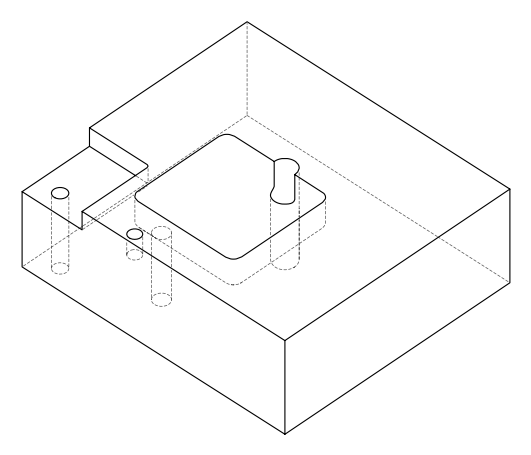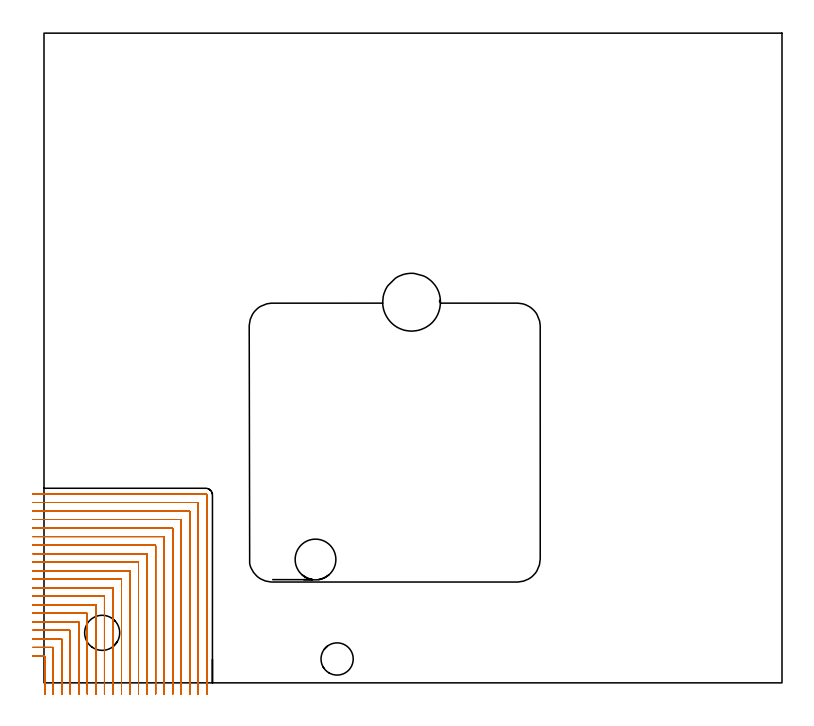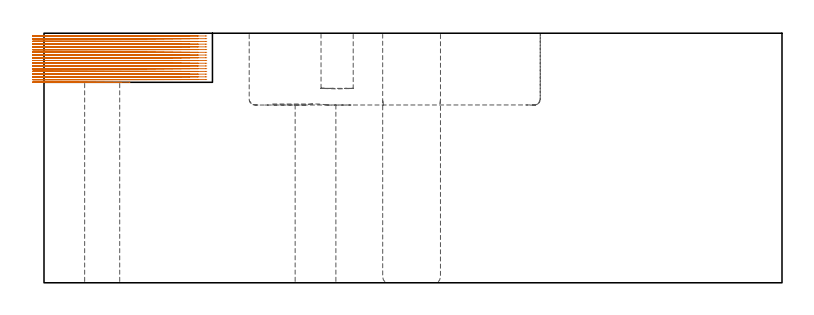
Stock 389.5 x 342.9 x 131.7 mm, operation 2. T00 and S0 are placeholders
(PLAN: 11 operations, 9 tool changes, 130.1 min)
(1 INDEXABLE_INSERT_DRILL_BLIND_HOLE_FROM_SOLID | STEP1POCKET | NXT0302_005 | 0.13 min | 6617 mm3)
(2 MILL_CORNER_NOTCH_RECTANGULAR | CORNER_NOTCH_RECTANGULAR | NXT0201_008 | Follow Part, ap 1.5, ae 75% | 89.54 min | 236399 mm3)
(3 MILL_RECTANGULAR_POCKET | POCKET_RECTANGULAR_STRAIGHT | UGT0201_095 | Follow Part, ap 5, ae 75% | 32.51 min | 850724 mm3)
(4 MILL_THROUGH_HOLE_FROM_SOLID_MATERIAL | STEP1HOLE_2 | NXT0201_007 | Circular | 5.91 min | 82734 mm3)
(5 SPOT_DRILL | STEP1HOLE | NXT0321_9005460120000 | 0.06 min | 198 mm3)
(6 SPOT_DRILL_1 | STEP1HOLE_1 | NXT0321_9005460120000 | 0.05 min | 151 mm3)
(7 DRILL_THROUGH_HOLE_INTO_CENTER | STEP1HOLE | NXT0301_065 | 0.41 min | 6357 mm3)
(8 DRILL_TO_ENLARGE_THROUGH_HOLE | STEP1HOLE | UGT0301_052 | 0.42 min | 27471 mm3)
(9 DRILL_BLIND_HOLE_INTO_CENTER | STEP1HOLE_1 | NXT0301_046 | 0.06 min | 361 mm3)
(10 GUN_DRILL_THROUGH_HOLE | STEP1HOLE_1 | UGT0307_003 | 0.53 min | 3645 mm3)
(11 SPADE_DRILL_TO_ENLARGE_THROUGH_HOLE | STEP1HOLE_1 | UGT0306_009 | 0.46 min | 24227 mm3)
(TOOL NXT0302_005 | Index. Insert Drill 17mm [880-D1700L20-05] | D17 PA176 FL85 Z2)
(TOOL NXT0201_008 | ENDMILL 6mm [2P460-0600-NA 1630] | D6 FL26 Z6)
(TOOL UGT0201_095 | End mill 20 mm | D20 R3 FL38 Z4)
(TOOL NXT0201_007 | ENDMILL 25mm [R216.25-25050GCK54P 1620] | D25 R3 FL54 Z5)
(TOOL NXT0321_9005460120000 | NC Spot Drill, 142deg, 12mm, Carbide, Uncoated | D12 PA142 FL30 Z2)
(TOOL NXT0301_065 | Carbide Drill 9.4mm [860.1-0940-075A1-MM 2214] | D9.4 PA140 FL98 Z2)
(TOOL UGT0301_052 | Twist Drill 21.5 mm | D21.5 PA118 FL150 Z2)
(TOOL NXT0301_046 | Carbide Drill 7.5mm [860.1-0750-038A1-MM 2214] | D7.5 PA140 FL53 Z2)
(TOOL UGT0307_003 | Gun Drill 7 mm | D7 PA130 FL24 Z1)
(TOOL UGT0306_009 | Spade Drill 18.5mm | D18.5 PA132 FL10 Z2)
(OP 2 MILL_CORNER_NOTCH_RECTANGULAR, part 1 of 2)
G17 G21 G94 G90
T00 M6
G54
G17 G0 G90 X0.4 Y-6. S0 M3
G43 Z141.7 H1
Z130.261
G94 G1 Y-3. F250.
Y13.906 F500.
G3 X0.106 Y14.2 R0.3
G1 X-3.
X-6. F250.
G0 Z141.7
X4.9 Y-6.
Z130.261
G1 Y-3.
Y18.405 F500.
G3 X4.605 Y18.7 R0.3
G1 X-3.
X-6. F250.
G0 Z141.7
X9.4 Y-6.
Z130.261
G1 Y-3.
Y22.905 F500.
G3 X9.105 Y23.2 R0.3
G1 X-3.
X-6. F250.
G0 Z141.7
X13.9 Y-6.
Z130.261
G1 Y-3.
Y27.405 F500.
G3 X13.605 Y27.7 R0.3
G1 X-3.
X-6. F250.
G0 Z141.7
X18.4 Y-6.
Z130.261
G1 Y-3.
Y31.905 F500.
G3 X18.105 Y32.2 R0.3
G1 X-3.
X-6. F250.
G0 Z141.7
X22.9 Y-6.
Z130.261
G1 Y-3.
Y36.405 F500.
G3 X22.605 Y36.7 R0.3
G1 X-3.
X-6. F250.
G0 Z141.7
X27.4 Y-6.
Z130.261
G1 Y-3.
Y40.904 F500.
G3 X27.104 Y41.2 R0.3
G1 X-3.
X-6. F250.
G0 Z141.7
X31.9 Y-6.
Z130.261
G1 Y-3.
Y45.404 F500.
G3 X31.604 Y45.7 R0.3
G1 X-3.
X-6. F250.
G0 Z141.7
X36.4 Y-6.
Z130.261
G1 Y-3.
Y49.904 F500.
G3 X36.104 Y50.2 R0.3
G1 X-3.
X-6. F250.
G0 Z141.7
X40.9 Y-6.
Z130.261
G1 Y-3.
Y54.404 F500.
G3 X40.604 Y54.7 R0.3
G1 X-3.
X-6. F250.
G0 Z141.7
X45.4 Y-6.
Z130.261
G1 Y-3.
Y58.904 F500.
G3 X45.104 Y59.2 R0.3
G1 X-3.
X-6. F250.
G0 Z141.7
X49.9 Y-6.
Z130.261
G1 Y-3.
Y63.404 F500.
G3 X49.604 Y63.7 R0.3
G1 X-3.
X-6. F250.
G0 Z141.7
X54.4 Y-6.
Z130.261
G1 Y-3.
Y67.903 F500.
G3 X54.103 Y68.2 R0.3
G1 X-3.
X-6. F250.
G0 Z141.7
X58.9 Y-6.
Z130.261
G1 Y-3.
Y72.403 F500.
G3 X58.603 Y72.7 R0.3
G1 X-3.
X-6. F250.
G0 Z141.7
X63.4 Y-6.
Z130.261
G1 Y-3.
Y76.903 F500.
G3 X63.103 Y77.2 R0.3
G1 X-3.
X-6. F250.
G0 Z141.7
X67.9 Y-6.
Z130.261
G1 Y-3.
Y81.403 F500.
G3 X67.603 Y81.7 R0.3
G1 X-3.
X-6. F250.
G0 Z141.7
X72.4 Y-6.
Z130.261
G1 Y-3.
Y85.903 F500.
G3 X72.103 Y86.2 R0.3
G1 X-3.
X-6. F250.
G0 Z141.7
X76.9 Y-6.
Z130.261
G1 Y-3.
Y90.403 F500.
G3 X76.603 Y90.7 R0.3
G1 X-3.
X-6. F250.
G0 Z141.7
X81.4 Y-6.
Z130.261
G1 Y-3.
Y94.903 F500.
G3 X81.103 Y95.2 R0.3
G1 X-3.
X-6. F250.
G0 Z141.7
X85.9 Y-6.
Z130.261
G1 Y-3.
Y99.1 F500.
G3 X85.3 Y99.7 R0.6
G1 X-3.
X-6. F250.
G0 Z141.7
X0.4 Y-6.
Z128.822
G1 Y-3.
Y13.905 F500.
G3 X0.105 Y14.2 R0.3
G1 X-3.
X-6. F250.
G0 Z141.7
X4.9 Y-6.
Z128.822
G1 Y-3.
Y18.405 F500.
G3 X4.605 Y18.7 R0.3
G1 X-3.
X-6. F250.
G0 Z141.7
X9.4 Y-6.
Z128.822
G1 Y-3.
Y22.905 F500.
G3 X9.105 Y23.2 R0.3
G1 X-3.
X-6. F250.
G0 Z141.7
X13.9 Y-6.
Z128.822
G1 Y-3.
Y27.405 F500.
G3 X13.605 Y27.7 R0.3
G1 X-3.
X-6. F250.
G0 Z141.7
X18.4 Y-6.
Z128.822
G1 Y-3.
Y31.905 F500.
G3 X18.105 Y32.2 R0.3
G1 X-3.
X-6. F250.
G0 Z141.7
X22.9 Y-6.
Z128.822
G1 Y-3.
Y36.405 F500.
G3 X22.605 Y36.7 R0.3
G1 X-3.
X-6. F250.
G0 Z141.7
X27.4 Y-6.
Z128.822
G1 Y-3.
Y40.904 F500.
G3 X27.104 Y41.2 R0.3
G1 X-3.
X-6. F250.
G0 Z141.7
X31.9 Y-6.
Z128.822
G1 Y-3.
Y45.404 F500.
G3 X31.604 Y45.7 R0.3
G1 X-3.
X-6. F250.
G0 Z141.7
X36.4 Y-6.
Z128.822
G1 Y-3.
Y49.904 F500.
G3 X36.104 Y50.2 R0.3
G1 X-3.
X-6. F250.
G0 Z141.7
X40.9 Y-6.
Z128.822
G1 Y-3.
Y54.404 F500.
G3 X40.604 Y54.7 R0.3
G1 X-3.
X-6. F250.
G0 Z141.7
X45.4 Y-6.
Z128.822
G1 Y-3.
Y58.904 F500.
G3 X45.104 Y59.2 R0.3
G1 X-3.
X-6. F250.
G0 Z141.7
X49.9 Y-6.
Z128.822
G1 Y-3.
Y63.404 F500.
G3 X49.604 Y63.7 R0.3
G1 X-3.
X-6. F250.
G0 Z141.7
X54.4 Y-6.
Z128.822
G1 Y-3.
Y67.903 F500.
G3 X54.103 Y68.2 R0.3
G1 X-3.
X-6. F250.
G0 Z141.7
X58.9 Y-6.
Z128.822
G1 Y-3.
Y72.403 F500.
G3 X58.603 Y72.7 R0.3
G1 X-3.
X-6. F250.
G0 Z141.7
X63.4 Y-6.
Z128.822
G1 Y-3.
Y76.903 F500.
G3 X63.103 Y77.2 R0.3
G1 X-3.
X-6. F250.
G0 Z141.7
X67.9 Y-6.
Z128.822
G1 Y-3.
Y81.403 F500.
G3 X67.603 Y81.7 R0.3
G1 X-3.
X-6. F250.
G0 Z141.7
X72.4 Y-6.
Z128.822
G1 Y-3.
Y85.903 F500.
G3 X72.103 Y86.2 R0.3
G1 X-3.
X-6. F250.
G0 Z141.7
X76.9 Y-6.
Z128.822
G1 Y-3.
Y90.403 F500.
G3 X76.603 Y90.7 R0.3
G1 X-3.
X-6. F250.
G0 Z141.7
X81.4 Y-6.
Z128.822
G1 Y-3.
Y94.903 F500.
G3 X81.103 Y95.2 R0.3
G1 X-3.
X-6. F250.
G0 Z141.7
X85.9 Y-6.
Z128.822
G1 Y-3.
Y99.1 F500.
G3 X85.3 Y99.7 R0.6
G1 X-3.
X-6. F250.
G0 Z141.7
X0.4 Y-6.
Z127.383
G1 Y-3.
Y13.905 F500.
G3 X0.105 Y14.2 R0.3
G1 X-3.
X-6. F250.
G0 Z141.7
X4.9 Y-6.
Z127.383
G1 Y-3.
Y18.405 F500.
G3 X4.605 Y18.7 R0.3
G1 X-3.
X-6. F250.
G0 Z141.7
X9.4 Y-6.
Z127.383
G1 Y-3.
Y22.905 F500.
G3 X9.105 Y23.2 R0.3
G1 X-3.
X-6. F250.
G0 Z141.7
X13.9 Y-6.
Z127.383
G1 Y-3.
Y27.405 F500.
G3 X13.605 Y27.7 R0.3
G1 X-3.
X-6. F250.
G0 Z141.7
X18.4 Y-6.
Z127.383
G1 Y-3.
Y31.905 F500.
G3 X18.105 Y32.2 R0.3
G1 X-3.
X-6. F250.
G0 Z141.7
X22.9 Y-6.
Z127.383
G1 Y-3.
Y36.405 F500.
G3 X22.605 Y36.7 R0.3
G1 X-3.
X-6. F250.
G0 Z141.7
X27.4 Y-6.
Z127.383
G1 Y-3.
Y40.904 F500.
G3 X27.104 Y41.2 R0.3
G1 X-3.
X-6. F250.
G0 Z141.7
X31.9 Y-6.
Z127.383
G1 Y-3.
Y45.404 F500.
G3 X31.604 Y45.7 R0.3
G1 X-3.
X-6. F250.
G0 Z141.7
X36.4 Y-6.
Z127.383
G1 Y-3.
Y49.904 F500.
G3 X36.104 Y50.2 R0.3
G1 X-3.
X-6. F250.
G0 Z141.7
X40.9 Y-6.
Z127.383
G1 Y-3.
Y54.404 F500.
G3 X40.604 Y54.7 R0.3
G1 X-3.
X-6. F250.
G0 Z141.7
X45.4 Y-6.
Z127.383
G1 Y-3.
Y58.904 F500.
G3 X45.104 Y59.2 R0.3
G1 X-3.
X-6. F250.
G0 Z141.7
X49.9 Y-6.
Z127.383
G1 Y-3.
Y63.404 F500.
G3 X49.604 Y63.7 R0.3
G1 X-3.
X-6. F250.
G0 Z141.7
X54.4 Y-6.
Z127.383
G1 Y-3.
Y67.903 F500.
G3 X54.103 Y68.2 R0.3
G1 X-3.
X-6. F250.
G0 Z141.7
X58.9 Y-6.
Z127.383
G1 Y-3.
Y72.403 F500.
G3 X58.603 Y72.7 R0.3
G1 X-3.
X-6. F250.
G0 Z141.7
X63.4 Y-6.
Z127.383
G1 Y-3.
Y76.903 F500.
G3 X63.103 Y77.2 R0.3
G1 X-3.
X-6. F250.
G0 Z141.7
X67.9 Y-6.
Z127.383
G1 Y-3.
Y81.403 F500.
G3 X67.603 Y81.7 R0.3
G1 X-3.
X-6. F250.
G0 Z141.7
X72.4 Y-6.
Z127.383
G1 Y-3.
Y85.903 F500.
G3 X72.103 Y86.2 R0.3
G1 X-3.
X-6. F250.
G0 Z141.7
X76.9 Y-6.
Z127.383
G1 Y-3.
Y90.403 F500.
G3 X76.603 Y90.7 R0.3
G1 X-3.
X-6. F250.
G0 Z141.7
X81.4 Y-6.
Z127.383
G1 Y-3.
Y94.903 F500.
G3 X81.103 Y95.2 R0.3
G1 X-3.
X-6. F250.
G0 Z141.7
X85.9 Y-6.
Z127.383
G1 Y-3.
Y99.1 F500.
G3 X85.3 Y99.7 R0.6
G1 X-3.
X-6. F250.
G0 Z141.7
X0.4 Y-6.
Z125.944
G1 Y-3.
Y13.905 F500.
G3 X0.105 Y14.2 R0.3
G1 X-3.
X-6. F250.
G0 Z141.7
X4.9 Y-6.
Z125.944
G1 Y-3.
Y18.405 F500.
G3 X4.605 Y18.7 R0.3
G1 X-3.
X-6. F250.
G0 Z141.7
X9.4 Y-6.
Z125.944
G1 Y-3.
Y22.905 F500.
G3 X9.105 Y23.2 R0.3
G1 X-3.
X-6. F250.
G0 Z141.7
X13.9 Y-6.
Z125.944
G1 Y-3.
Y27.405 F500.
G3 X13.605 Y27.7 R0.3
G1 X-3.
X-6. F250.
G0 Z141.7
X18.4 Y-6.
Z125.944
G1 Y-3.
Y31.905 F500.
G3 X18.105 Y32.2 R0.3
G1 X-3.
X-6. F250.
G0 Z141.7
X22.9 Y-6.
Z125.944
G1 Y-3.
Y36.405 F500.
G3 X22.605 Y36.7 R0.3
G1 X-3.
X-6. F250.
G0 Z141.7
X27.4 Y-6.
Z125.944
G1 Y-3.
Y40.904 F500.
G3 X27.104 Y41.2 R0.3
G1 X-3.
X-6. F250.
G0 Z141.7
X31.9 Y-6.
Z125.944
G1 Y-3.
Y45.404 F500.
G3 X31.604 Y45.7 R0.3
G1 X-3.
X-6. F250.
G0 Z141.7
X36.4 Y-6.
Z125.944
G1 Y-3.
Y49.904 F500.
G3 X36.104 Y50.2 R0.3
G1 X-3.
X-6. F250.
G0 Z141.7
X40.9 Y-6.
Z125.944
G1 Y-3.
Y54.404 F500.
G3 X40.604 Y54.7 R0.3
G1 X-3.
X-6. F250.
G0 Z141.7
X45.4 Y-6.
Z125.944
G1 Y-3.
Y58.904 F500.
G3 X45.104 Y59.2 R0.3
G1 X-3.
X-6. F250.
G0 Z141.7
X49.9 Y-6.
Z125.944
G1 Y-3.
Y63.404 F500.
G3 X49.604 Y63.7 R0.3
G1 X-3.
X-6. F250.
G0 Z141.7
X54.4 Y-6.
Z125.944
G1 Y-3.
Y67.903 F500.
G3 X54.103 Y68.2 R0.3
G1 X-3.
X-6. F250.
G0 Z141.7
X58.9 Y-6.
Z125.944
G1 Y-3.
Y72.403 F500.
G3 X58.603 Y72.7 R0.3
G1 X-3.
X-6. F250.
G0 Z141.7
X63.4 Y-6.
Z125.944
G1 Y-3.
Y76.903 F500.
G3 X63.103 Y77.2 R0.3
G1 X-3.
X-6. F250.
G0 Z141.7
X67.9 Y-6.
Z125.944
G1 Y-3.
Y81.403 F500.
G3 X67.603 Y81.7 R0.3
G1 X-3.
X-6. F250.
G0 Z141.7
X72.4 Y-6.
Z125.944
G1 Y-3.
Y85.903 F500.
G3 X72.103 Y86.2 R0.3
G1 X-3.
X-6. F250.
G0 Z141.7
X76.9 Y-6.
Z125.944
G1 Y-3.
Y90.403 F500.
G3 X76.603 Y90.7 R0.3
G1 X-3.
X-6. F250.
G0 Z141.7
X81.4 Y-6.
Z125.944
G1 Y-3.
Y94.903 F500.
G3 X81.103 Y95.2 R0.3
G1 X-3.
X-6. F250.
G0 Z141.7
X85.9 Y-6.
Z125.944
G1 Y-3.
Y99.1 F500.
G3 X85.3 Y99.7 R0.6
G1 X-3.
X-6. F250.
G0 Z141.7
X0.4 Y-6.
Z124.505
G1 Y-3.
Y13.905 F500.
G3 X0.105 Y14.2 R0.3
G1 X-3.
X-6. F250.
G0 Z141.7
X4.9 Y-6.
Z124.505
G1 Y-3.
Y18.405 F500.
G3 X4.605 Y18.7 R0.3
G1 X-3.
X-6. F250.
G0 Z141.7
X9.4 Y-6.
Z124.505
G1 Y-3.
Y22.905 F500.
G3 X9.105 Y23.2 R0.3
G1 X-3.
X-6. F250.
G0 Z141.7
X13.9 Y-6.
Z124.505
G1 Y-3.
Y27.405 F500.
G3 X13.605 Y27.7 R0.3
G1 X-3.
X-6. F250.
G0 Z141.7
X18.4 Y-6.
Z124.505
G1 Y-3.
Y31.905 F500.
G3 X18.105 Y32.2 R0.3
G1 X-3.
X-6. F250.
G0 Z141.7
X22.9 Y-6.
Z124.505
G1 Y-3.
Y36.405 F500.
G3 X22.605 Y36.7 R0.3
G1 X-3.
X-6. F250.
G0 Z141.7
X27.4 Y-6.
Z124.505
G1 Y-3.
Y40.904 F500.
G3 X27.104 Y41.2 R0.3
G1 X-3.
X-6. F250.
G0 Z141.7
X31.9 Y-6.
Z124.505
G1 Y-3.
Y45.404 F500.
G3 X31.604 Y45.7 R0.3
G1 X-3.
X-6. F250.
G0 Z141.7
X36.4 Y-6.
Z124.505
G1 Y-3.
Y49.904 F500.
G3 X36.104 Y50.2 R0.3
G1 X-3.
X-6. F250.
G0 Z141.7
X40.9 Y-6.
Z124.505
G1 Y-3.
Y54.404 F500.
G3 X40.604 Y54.7 R0.3
G1 X-3.
X-6. F250.
G0 Z141.7
X45.4 Y-6.
Z124.505
G1 Y-3.
Y58.904 F500.
G3 X45.104 Y59.2 R0.3
G1 X-3.
X-6. F250.
G0 Z141.7
X49.9 Y-6.
Z124.505
G1 Y-3.
Y63.404 F500.
G3 X49.604 Y63.7 R0.3
G1 X-3.
X-6. F250.
G0 Z141.7
X54.4 Y-6.
Z124.505
G1 Y-3.
Y67.903 F500.
G3 X54.103 Y68.2 R0.3
G1 X-3.
X-6. F250.
G0 Z141.7
X58.9 Y-6.
Z124.505
G1 Y-3.
Y72.403 F500.
G3 X58.603 Y72.7 R0.3
G1 X-3.
X-6. F250.
G0 Z141.7
X63.4 Y-6.
Z124.505
G1 Y-3.
Y76.903 F500.
G3 X63.103 Y77.2 R0.3
G1 X-3.
X-6. F250.
G0 Z141.7
X67.9 Y-6.
Z124.505
G1 Y-3.
Y81.403 F500.
G3 X67.603 Y81.7 R0.3
G1 X-3.
X-6. F250.
G0 Z141.7
X72.4 Y-6.
Z124.505
G1 Y-3.
Y85.903 F500.
G3 X72.103 Y86.2 R0.3
G1 X-3.
X-6. F250.
G0 Z141.7
X76.9 Y-6.
Z124.505
G1 Y-3.
Y90.403 F500.
G3 X76.603 Y90.7 R0.3
G1 X-3.
X-6. F250.
G0 Z141.7
X81.4 Y-6.
Z124.505
G1 Y-3.
Y94.903 F500.
G3 X81.103 Y95.2 R0.3
G1 X-3.
X-6. F250.
G0 Z141.7
X85.9 Y-6.
Z124.505
G1 Y-3.
Y99.1 F500.
G3 X85.3 Y99.7 R0.6
G1 X-3.
X-6. F250.
G0 Z141.7
X0.4 Y-6.
Z123.067
G1 Y-3.
Y13.905 F500.
G3 X0.105 Y14.2 R0.3
G1 X-3.
X-6. F250.
G0 Z141.7
X4.9 Y-6.
Z123.067
G1 Y-3.
Y18.405 F500.
G3 X4.605 Y18.7 R0.3
G1 X-3.
X-6. F250.
G0 Z141.7
X9.4 Y-6.
Z123.067
G1 Y-3.
Y22.905 F500.
G3 X9.105 Y23.2 R0.3
G1 X-3.
X-6. F250.
G0 Z141.7
X13.9 Y-6.
Z123.067
G1 Y-3.
Y27.405 F500.
G3 X13.605 Y27.7 R0.3
G1 X-3.
X-6. F250.
G0 Z141.7
X18.4 Y-6.
Z123.067
G1 Y-3.
Y31.905 F500.
G3 X18.105 Y32.2 R0.3
G1 X-3.
X-6. F250.
G0 Z141.7
X22.9 Y-6.
Z123.067
G1 Y-3.
Y36.405 F500.
G3 X22.605 Y36.7 R0.3
G1 X-3.
X-6. F250.
G0 Z141.7
X27.4 Y-6.
Z123.067
G1 Y-3.
Y40.904 F500.
G3 X27.104 Y41.2 R0.3
G1 X-3.
X-6. F250.
G0 Z141.7
X31.9 Y-6.
Z123.067
G1 Y-3.
Y45.404 F500.
G3 X31.604 Y45.7 R0.3
G1 X-3.
X-6. F250.
G0 Z141.7
X36.4 Y-6.
Z123.067
G1 Y-3.
Y49.904 F500.
G3 X36.104 Y50.2 R0.3
G1 X-3.
X-6. F250.
G0 Z141.7
X40.9 Y-6.
Z123.067
G1 Y-3.
Y54.404 F500.
G3 X40.604 Y54.7 R0.3
G1 X-3.
X-6. F250.
G0 Z141.7
X45.4 Y-6.
Z123.067
G1 Y-3.
Y58.904 F500.
G3 X45.104 Y59.2 R0.3
G1 X-3.
X-6. F250.
G0 Z141.7
X49.9 Y-6.
Z123.067
G1 Y-3.
Y63.404 F500.
G3 X49.604 Y63.7 R0.3
G1 X-3.
X-6. F250.
G0 Z141.7
X54.4 Y-6.
Z123.067
G1 Y-3.
Y67.903 F500.
G3 X54.103 Y68.2 R0.3
G1 X-3.
X-6. F250.
G0 Z141.7
X58.9 Y-6.
Z123.067
G1 Y-3.
Y72.403 F500.
G3 X58.603 Y72.7 R0.3
G1 X-3.
X-6. F250.
G0 Z141.7
X63.4 Y-6.
Z123.067
G1 Y-3.
Y76.903 F500.
G3 X63.103 Y77.2 R0.3
G1 X-3.
X-6. F250.
G0 Z141.7
X67.9 Y-6.
Z123.067
G1 Y-3.
Y81.403 F500.
G3 X67.603 Y81.7 R0.3
G1 X-3.
X-6. F250.
G0 Z141.7
X72.4 Y-6.
Z123.067
G1 Y-3.
Y85.903 F500.
G3 X72.103 Y86.2 R0.3
G1 X-3.
X-6. F250.
G0 Z141.7
X76.9 Y-6.
Z123.067
G1 Y-3.
Y90.403 F500.
G3 X76.603 Y90.7 R0.3
G1 X-3.
X-6. F250.
G0 Z141.7
X81.4 Y-6.
Z123.067
G1 Y-3.
Y94.903 F500.
G3 X81.103 Y95.2 R0.3
G1 X-3.
X-6. F250.
G0 Z141.7
X85.9 Y-6.
Z123.067
G1 Y-3.
Y99.1 F500.
G3 X85.3 Y99.7 R0.6
G1 X-3.
X-6. F250.
G0 Z141.7
X0.4 Y-6.
Z121.628
G1 Y-3.
Y13.905 F500.
G3 X0.105 Y14.2 R0.3
G1 X-3.
X-6. F250.
G0 Z141.7
X4.9 Y-6.
Z121.628
G1 Y-3.
Y18.405 F500.
G3 X4.605 Y18.7 R0.3
G1 X-3.
X-6. F250.
G0 Z141.7
X9.4 Y-6.
Z121.628
G1 Y-3.
Y22.905 F500.
G3 X9.105 Y23.2 R0.3
G1 X-3.
X-6. F250.
G0 Z141.7
X13.9 Y-6.
Z121.628
G1 Y-3.
Y27.405 F500.
G3 X13.605 Y27.7 R0.3
G1 X-3.
X-6. F250.
G0 Z141.7
X18.4 Y-6.
Z121.628
G1 Y-3.
Y31.905 F500.
G3 X18.105 Y32.2 R0.3
G1 X-3.
X-6. F250.
G0 Z141.7
X22.9 Y-6.
Z121.628
G1 Y-3.
Y36.405 F500.
G3 X22.605 Y36.7 R0.3
G1 X-3.
X-6. F250.
G0 Z141.7
X27.4 Y-6.
Z121.628
G1 Y-3.
Y40.904 F500.
G3 X27.104 Y41.2 R0.3
G1 X-3.
X-6. F250.
G0 Z141.7
X31.9 Y-6.
Z121.628
G1 Y-3.
Y45.404 F500.
G3 X31.604 Y45.7 R0.3
G1 X-3.
X-6. F250.
G0 Z141.7
X36.4 Y-6.
Z121.628
G1 Y-3.
Y49.904 F500.
G3 X36.104 Y50.2 R0.3
G1 X-3.
X-6. F250.
G0 Z141.7
X40.9 Y-6.
Z121.628
G1 Y-3.
Y54.404 F500.
G3 X40.604 Y54.7 R0.3
G1 X-3.
X-6. F250.
G0 Z141.7
X45.4 Y-6.
Z121.628
G1 Y-3.
Y58.904 F500.
G3 X45.104 Y59.2 R0.3
G1 X-3.
X-6. F250.
G0 Z141.7
X49.9 Y-6.
Z121.628
G1 Y-3.
Y63.404 F500.
G3 X49.604 Y63.7 R0.3
G1 X-3.
X-6. F250.
G0 Z141.7
X54.4 Y-6.
Z121.628
G1 Y-3.
Y67.903 F500.
G3 X54.103 Y68.2 R0.3
G1 X-3.
X-6. F250.
G0 Z141.7
X58.9 Y-6.
Z121.628
G1 Y-3.
Y72.403 F500.
G3 X58.603 Y72.7 R0.3
G1 X-3.
X-6. F250.
G0 Z141.7
X63.4 Y-6.
Z121.628
G1 Y-3.
Y76.903 F500.
G3 X63.103 Y77.2 R0.3
G1 X-3.
X-6. F250.
G0 Z141.7
X67.9 Y-6.
Z121.628
G1 Y-3.
Y81.403 F500.
G3 X67.603 Y81.7 R0.3
G1 X-3.
X-6. F250.
G0 Z141.7
X72.4 Y-6.
Z121.628
G1 Y-3.
Y85.903 F500.
G3 X72.103 Y86.2 R0.3
G1 X-3.
X-6. F250.
G0 Z141.7
X76.9 Y-6.
Z121.628
G1 Y-3.
Y90.403 F500.
G3 X76.603 Y90.7 R0.3
G1 X-3.
X-6. F250.
G0 Z141.7
X81.4 Y-6.
Z121.628
G1 Y-3.
Y94.903 F500.
G3 X81.103 Y95.2 R0.3
G1 X-3.
X-6. F250.
G0 Z141.7
X85.9 Y-6.
Z121.628
G1 Y-3.
Y99.1 F500.
G3 X85.3 Y99.7 R0.6
G1 X-3.
X-6. F250.
G0 Z141.7
X0.4 Y-6.
Z120.189
G1 Y-3.
Y13.905 F500.
G3 X0.105 Y14.2 R0.3
G1 X-3.
X-6. F250.
G0 Z141.7
X4.9 Y-6.
Z120.189
G1 Y-3.
Y18.405 F500.
G3 X4.605 Y18.7 R0.3
G1 X-3.
X-6. F250.
G0 Z141.7
X9.4 Y-6.
Z120.189
G1 Y-3.
Y22.905 F500.
G3 X9.105 Y23.2 R0.3
G1 X-3.
X-6. F250.
G0 Z141.7
X13.9 Y-6.
Z120.189
G1 Y-3.
Y27.405 F500.
G3 X13.605 Y27.7 R0.3
G1 X-3.
X-6. F250.
G0 Z141.7
X18.4 Y-6.
Z120.189
G1 Y-3.
Y31.905 F500.
G3 X18.105 Y32.2 R0.3
G1 X-3.
X-6. F250.
G0 Z141.7
X22.9 Y-6.
Z120.189
G1 Y-3.
Y36.405 F500.
G3 X22.605 Y36.7 R0.3
G1 X-3.
X-6. F250.
G0 Z141.7
X27.4 Y-6.
Z120.189
G1 Y-3.
Y40.904 F500.
G3 X27.104 Y41.2 R0.3
G1 X-3.
X-6. F250.
G0 Z141.7
X31.9 Y-6.
Z120.189
G1 Y-3.
Y45.404 F500.
G3 X31.604 Y45.7 R0.3
G1 X-3.
X-6. F250.
G0 Z141.7
X36.4 Y-6.
Z120.189
G1 Y-3.
Y49.904 F500.
G3 X36.104 Y50.2 R0.3
G1 X-3.
X-6. F250.
G0 Z141.7
X40.9 Y-6.
Z120.189
G1 Y-3.
Y54.404 F500.
G3 X40.604 Y54.7 R0.3
G1 X-3.
X-6. F250.
G0 Z141.7
X45.4 Y-6.
Z120.189
G1 Y-3.
Y58.904 F500.
G3 X45.104 Y59.2 R0.3
G1 X-3.
X-6. F250.
G0 Z141.7
X49.9 Y-6.
Z120.189
G1 Y-3.
Y63.404 F500.
G3 X49.604 Y63.7 R0.3
G1 X-3.
X-6. F250.
G0 Z141.7
X54.4 Y-6.
Z120.189
G1 Y-3.
Y67.903 F500.
G3 X54.103 Y68.2 R0.3
G1 X-3.
X-6. F250.
G0 Z141.7
X58.9 Y-6.
Z120.189
G1 Y-3.
Y72.403 F500.
G3 X58.603 Y72.7 R0.3
G1 X-3.
X-6. F250.
G0 Z141.7
X63.4 Y-6.
Z120.189
G1 Y-3.
Y76.903 F500.
G3 X63.103 Y77.2 R0.3
G1 X-3.
X-6. F250.
G0 Z141.7
X67.9 Y-6.
Z120.189
G1 Y-3.
Y81.403 F500.
G3 X67.603 Y81.7 R0.3
G1 X-3.
X-6. F250.
G0 Z141.7
X72.4 Y-6.
Z120.189
G1 Y-3.
Y85.903 F500.
G3 X72.103 Y86.2 R0.3
G1 X-3.
X-6. F250.
G0 Z141.7
X76.9 Y-6.
Z120.189
G1 Y-3.
Y90.403 F500.
G3 X76.603 Y90.7 R0.3
G1 X-3.
X-6. F250.
G0 Z141.7
X81.4 Y-6.
Z120.189
G1 Y-3.
Y94.903 F500.
G3 X81.103 Y95.2 R0.3
G1 X-3.
X-6. F250.
G0 Z141.7
X85.9 Y-6.
Z120.189
G1 Y-3.
Y99.1 F500.
G3 X85.3 Y99.7 R0.6
G1 X-3.
X-6. F250.
G0 Z141.7
X0.4 Y-6.
Z118.75
G1 Y-3.
Y13.905 F500.
G3 X0.105 Y14.2 R0.3
G1 X-3.
X-6. F250.
G0 Z141.7
X4.9 Y-6.
Z118.75
G1 Y-3.
Y18.405 F500.
G3 X4.605 Y18.7 R0.3
G1 X-3.
X-6. F250.
G0 Z141.7
X9.4 Y-6.
Z118.75
G1 Y-3.
Y22.905 F500.
G3 X9.105 Y23.2 R0.3
G1 X-3.
X-6. F250.
G0 Z141.7
X13.9 Y-6.
Z118.75
G1 Y-3.
Y27.405 F500.
G3 X13.605 Y27.7 R0.3
G1 X-3.
X-6. F250.
G0 Z141.7
X18.4 Y-6.
Z118.75
G1 Y-3.
Y31.905 F500.
G3 X18.105 Y32.2 R0.3
G1 X-3.
X-6. F250.
G0 Z141.7
X22.9 Y-6.
Z118.75
G1 Y-3.
Y36.405 F500.
G3 X22.605 Y36.7 R0.3
G1 X-3.
X-6. F250.
G0 Z141.7
X27.4 Y-6.
Z118.75
G1 Y-3.
Y40.904 F500.
G3 X27.104 Y41.2 R0.3
G1 X-3.
X-6. F250.
G0 Z141.7
X31.9 Y-6.
Z118.75
G1 Y-3.
Y45.404 F500.
G3 X31.604 Y45.7 R0.3
G1 X-3.
X-6. F250.
G0 Z141.7
X36.4 Y-6.
Z118.75
G1 Y-3.
Y49.904 F500.
G3 X36.104 Y50.2 R0.3
G1 X-3.
X-6. F250.
G0 Z141.7
X40.9 Y-6.
Z118.75
G1 Y-3.
Y54.404 F500.
G3 X40.604 Y54.7 R0.3
G1 X-3.
X-6. F250.
G0 Z141.7
X45.4 Y-6.
Z118.75
G1 Y-3.
Y58.904 F500.
G3 X45.104 Y59.2 R0.3
G1 X-3.
X-6. F250.
G0 Z141.7
X49.9 Y-6.
Z118.75
G1 Y-3.
Y63.404 F500.
G3 X49.604 Y63.7 R0.3
G1 X-3.
X-6. F250.
G0 Z141.7
X54.4 Y-6.
Z118.75
G1 Y-3.
Y67.903 F500.
G3 X54.103 Y68.2 R0.3
G1 X-3.
X-6. F250.
G0 Z141.7
X58.9 Y-6.
Z118.75
G1 Y-3.
Y72.403 F500.
G3 X58.603 Y72.7 R0.3
G1 X-3.
X-6. F250.
G0 Z141.7
X63.4 Y-6.
Z118.75
G1 Y-3.
Y76.903 F500.
G3 X63.103 Y77.2 R0.3
G1 X-3.
X-6. F250.
G0 Z141.7
X67.9 Y-6.
Z118.75
G1 Y-3.
Y81.403 F500.
G3 X67.603 Y81.7 R0.3
G1 X-3.
X-6. F250.
G0 Z141.7
X72.4 Y-6.
Z118.75
G1 Y-3.
Y85.903 F500.
G3 X72.103 Y86.2 R0.3
G1 X-3.
X-6. F250.
G0 Z141.7
X76.9 Y-6.
Z118.75
G1 Y-3.
Y90.403 F500.
G3 X76.603 Y90.7 R0.3
G1 X-3.
X-6. F250.
G0 Z141.7
X81.4 Y-6.
Z118.75
G1 Y-3.
Y94.903 F500.
G3 X81.103 Y95.2 R0.3
G1 X-3.
X-6. F250.
G0 Z141.7
X85.9 Y-6.
Z118.75
G1 Y-3.
Y99.1 F500.
G3 X85.3 Y99.7 R0.6
G1 X-3.
X-6. F250.
G0 Z141.7
X0.4 Y-6.
Z117.311
G1 Y-3.
Y13.905 F500.
G3 X0.105 Y14.2 R0.3
G1 X-3.
X-6. F250.
G0 Z141.7
X4.9 Y-6.
Z117.311
G1 Y-3.
Y18.405 F500.
G3 X4.605 Y18.7 R0.3
G1 X-3.
X-6. F250.
G0 Z141.7
X9.4 Y-6.
Z117.311
G1 Y-3.
Y22.905 F500.
G3 X9.105 Y23.2 R0.3
G1 X-3.
X-6. F250.
G0 Z141.7
X13.9 Y-6.
Z117.311
G1 Y-3.
Y27.405 F500.
G3 X13.605 Y27.7 R0.3
G1 X-3.
X-6. F250.
G0 Z141.7
X18.4 Y-6.
Z117.311
G1 Y-3.
Y31.905 F500.
G3 X18.105 Y32.2 R0.3
G1 X-3.
X-6. F250.
G0 Z141.7
X22.9 Y-6.
Z117.311
G1 Y-3.
Y36.405 F500.
G3 X22.605 Y36.7 R0.3
G1 X-3.
X-6. F250.
G0 Z141.7
X27.4 Y-6.
Z117.311
G1 Y-3.
Y40.904 F500.
G3 X27.104 Y41.2 R0.3
G1 X-3.
X-6. F250.
G0 Z141.7
X31.9 Y-6.
Z117.311
G1 Y-3.
Y45.404 F500.
G3 X31.604 Y45.7 R0.3
G1 X-3.
X-6. F250.
G0 Z141.7
X36.4 Y-6.
Z117.311
G1 Y-3.
Y49.904 F500.
G3 X36.104 Y50.2 R0.3
G1 X-3.
X-6. F250.
G0 Z141.7
X40.9 Y-6.
Z117.311
G1 Y-3.
Y54.404 F500.
G3 X40.604 Y54.7 R0.3
G1 X-3.
X-6. F250.
G0 Z141.7
X45.4 Y-6.
Z117.311
G1 Y-3.
Y58.904 F500.
G3 X45.104 Y59.2 R0.3
G1 X-3.
X-6. F250.
G0 Z141.7
X49.9 Y-6.
Z117.311
G1 Y-3.
Y63.404 F500.
G3 X49.604 Y63.7 R0.3
G1 X-3.
X-6. F250.
G0 Z141.7
X54.4 Y-6.
Z117.311
G1 Y-3.
Y67.903 F500.
G3 X54.103 Y68.2 R0.3
G1 X-3.
X-6. F250.
G0 Z141.7
X58.9 Y-6.
Z117.311
G1 Y-3.
Y72.403 F500.
G3 X58.603 Y72.7 R0.3
G1 X-3.
X-6. F250.
G0 Z141.7
X63.4 Y-6.
Z117.311
G1 Y-3.
Y76.903 F500.
G3 X63.103 Y77.2 R0.3
G1 X-3.
X-6. F250.
G0 Z141.7
X67.9 Y-6.
Z117.311
G1 Y-3.
Y81.403 F500.
G3 X67.603 Y81.7 R0.3
G1 X-3.
X-6. F250.
G0 Z141.7
X72.4 Y-6.
Z117.311
G1 Y-3.
Y85.903 F500.
G3 X72.103 Y86.2 R0.3
G1 X-3.
X-6. F250.
G0 Z141.7
X76.9 Y-6.
Z117.311
G1 Y-3.
Y90.403 F500.
G3 X76.603 Y90.7 R0.3
G1 X-3.
X-6. F250.
G0 Z141.7
X81.4 Y-6.
Z117.311
G1 Y-3.
Y94.903 F500.
G3 X81.103 Y95.2 R0.3
G1 X-3.
X-6. F250.
G0 Z141.7
X85.9 Y-6.
Z117.311
G1 Y-3.
Y99.1 F500.
G3 X85.3 Y99.7 R0.6
G1 X-3.
X-6. F250.
G0 Z141.7
X0.4 Y-6.
Z115.872
G1 Y-3.
Y13.905 F500.
G3 X0.105 Y14.2 R0.3
G1 X-3.
X-6. F250.
G0 Z141.7
X4.9 Y-6.
Z115.872
G1 Y-3.
Y18.405 F500.
G3 X4.605 Y18.7 R0.3
G1 X-3.
X-6. F250.
G0 Z141.7
X9.4 Y-6.
Z115.872
G1 Y-3.
Y22.905 F500.
G3 X9.105 Y23.2 R0.3
G1 X-3.
X-6. F250.
G0 Z141.7
X13.9 Y-6.
Z115.872
G1 Y-3.
Y27.405 F500.
G3 X13.605 Y27.7 R0.3
G1 X-3.
X-6. F250.
G0 Z141.7
X18.4 Y-6.
Z115.872
G1 Y-3.
Y31.905 F500.
G3 X18.105 Y32.2 R0.3
G1 X-3.
X-6. F250.
G0 Z141.7
X22.9 Y-6.
Z115.872
G1 Y-3.
Y36.405 F500.
G3 X22.605 Y36.7 R0.3
G1 X-3.
X-6. F250.
G0 Z141.7
X27.4 Y-6.
Z115.872
G1 Y-3.
Y40.904 F500.
G3 X27.104 Y41.2 R0.3
G1 X-3.
X-6. F250.
G0 Z141.7
X31.9 Y-6.
Z115.872
G1 Y-3.
Y45.404 F500.
G3 X31.604 Y45.7 R0.3
G1 X-3.
X-6. F250.
G0 Z141.7
X36.4 Y-6.
Z115.872
G1 Y-3.
Y49.904 F500.
G3 X36.104 Y50.2 R0.3
G1 X-3.
X-6. F250.
G0 Z141.7
X40.9 Y-6.
Z115.872
G1 Y-3.
Y54.404 F500.
G3 X40.604 Y54.7 R0.3
G1 X-3.
X-6. F250.
G0 Z141.7
X45.4 Y-6.
Z115.872
G1 Y-3.
Y58.904 F500.
G3 X45.104 Y59.2 R0.3
G1 X-3.
X-6. F250.
G0 Z141.7
X49.9 Y-6.
Z115.872
G1 Y-3.
Y63.404 F500.
G3 X49.604 Y63.7 R0.3
G1 X-3.
X-6. F250.
G0 Z141.7
X54.4 Y-6.
Z115.872
G1 Y-3.
Y67.903 F500.
G3 X54.103 Y68.2 R0.3
G1 X-3.
X-6. F250.
G0 Z141.7
X58.9 Y-6.
Z115.872
G1 Y-3.
Y72.403 F500.
G3 X58.603 Y72.7 R0.3
G1 X-3.
X-6. F250.
G0 Z141.7
X63.4 Y-6.
Z115.872
G1 Y-3.
Y76.903 F500.
G3 X63.103 Y77.2 R0.3
G1 X-3.
X-6. F250.
G0 Z141.7
X67.9 Y-6.
Z115.872
G1 Y-3.
Y81.403 F500.
G3 X67.603 Y81.7 R0.3
G1 X-3.
X-6. F250.
G0 Z141.7
X72.4 Y-6.
Z115.872
G1 Y-3.
Y85.903 F500.
G3 X72.103 Y86.2 R0.3
G1 X-3.
X-6. F250.
G0 Z141.7
X76.9 Y-6.
Z115.872
G1 Y-3.
Y90.403 F500.
G3 X76.603 Y90.7 R0.3
G1 X-3.
X-6. F250.
G0 Z141.7
X81.4 Y-6.
Z115.872
G1 Y-3.
Y94.903 F500.
G3 X81.103 Y95.2 R0.3
G1 X-3.
X-6. F250.
G0 Z141.7
X85.9 Y-6.
Z115.872
G1 Y-3.
Y99.1 F500.
G3 X85.3 Y99.7 R0.6
G1 X-3.
X-6. F250.
G0 Z141.7
X0.4 Y-6.
Z114.433
G1 Y-3.
Y13.905 F500.
G3 X0.105 Y14.2 R0.3
G1 X-3.
X-6. F250.
G0 Z141.7
X4.9 Y-6.
Z114.433
G1 Y-3.
Y18.405 F500.
G3 X4.605 Y18.7 R0.3
G1 X-3.
X-6. F250.
G0 Z141.7
X9.4 Y-6.
Z114.433
G1 Y-3.
Y22.905 F500.
G3 X9.105 Y23.2 R0.3
G1 X-3.
X-6. F250.
G0 Z141.7
X13.9 Y-6.
Z114.433
G1 Y-3.
Y27.405 F500.
G3 X13.605 Y27.7 R0.3
G1 X-3.
X-6. F250.
G0 Z141.7
X18.4 Y-6.
Z114.433
G1 Y-3.
Y31.905 F500.
G3 X18.105 Y32.2 R0.3
G1 X-3.
X-6. F250.
G0 Z141.7
X22.9 Y-6.
Z114.433
G1 Y-3.
Y36.405 F500.
G3 X22.605 Y36.7 R0.3
G1 X-3.
X-6. F250.
G0 Z141.7
X27.4 Y-6.
Z114.433
G1 Y-3.
Y40.904 F500.
G3 X27.104 Y41.2 R0.3
G1 X-3.
X-6. F250.
G0 Z141.7
X31.9 Y-6.
Z114.433
G1 Y-3.
Y45.404 F500.
G3 X31.604 Y45.7 R0.3
G1 X-3.
X-6. F250.
G0 Z141.7
X36.4 Y-6.
Z114.433
G1 Y-3.
Y49.904 F500.
G3 X36.104 Y50.2 R0.3
G1 X-3.
X-6. F250.
G0 Z141.7
X40.9 Y-6.
Z114.433
G1 Y-3.
Y54.404 F500.
G3 X40.604 Y54.7 R0.3
G1 X-3.
X-6. F250.
G0 Z141.7
X45.4 Y-6.
Z114.433
G1 Y-3.
Y58.904 F500.
G3 X45.104 Y59.2 R0.3
G1 X-3.
X-6. F250.
G0 Z141.7
X49.9 Y-6.
Z114.433
G1 Y-3.
Y63.404 F500.
G3 X49.604 Y63.7 R0.3
G1 X-3.
X-6. F250.
G0 Z141.7
X54.4 Y-6.
Z114.433
G1 Y-3.
Y67.903 F500.
G3 X54.103 Y68.2 R0.3
G1 X-3.
X-6. F250.
G0 Z141.7
X58.9 Y-6.
Z114.433
G1 Y-3.
Y72.403 F500.
G3 X58.603 Y72.7 R0.3
G1 X-3.
X-6. F250.
G0 Z141.7
X63.4 Y-6.
Z114.433
G1 Y-3.
Y76.903 F500.
G3 X63.103 Y77.2 R0.3
G1 X-3.
X-6. F250.
G0 Z141.7
X67.9 Y-6.
Z114.433
G1 Y-3.
Y81.403 F500.
G3 X67.603 Y81.7 R0.3
G1 X-3.
X-6. F250.
G0 Z141.7
X72.4 Y-6.
Z114.433
G1 Y-3.
Y85.903 F500.
G3 X72.103 Y86.2 R0.3
G1 X-3.
X-6. F250.
G0 Z141.7
X76.9 Y-6.
Z114.433
G1 Y-3.
Y90.403 F500.
G3 X76.603 Y90.7 R0.3
G1 X-3.
X-6. F250.
G0 Z141.7
X81.4 Y-6.
Z114.433
G1 Y-3.
Y94.903 F500.
G3 X81.103 Y95.2 R0.3
G1 X-3.
X-6. F250.
G0 Z141.7
X85.9 Y-6.
Z114.433
G1 Y-3.
Y99.1 F500.
G3 X85.3 Y99.7 R0.6
G1 X-3.
X-6. F250.
G0 Z141.7
X0.4 Y-6.
Z112.994
G1 Y-3.
Y13.905 F500.
G3 X0.105 Y14.2 R0.3
G1 X-3.
X-6. F250.
G0 Z141.7
X4.9 Y-6.
Z112.994
G1 Y-3.
Y18.405 F500.
G3 X4.605 Y18.7 R0.3
G1 X-3.
X-6. F250.
G0 Z141.7
X9.4 Y-6.
Z112.994
G1 Y-3.
Y22.905 F500.
G3 X9.105 Y23.2 R0.3
G1 X-3.
X-6. F250.
G0 Z141.7
X13.9 Y-6.
Z112.994
G1 Y-3.
Y27.405 F500.
G3 X13.605 Y27.7 R0.3
G1 X-3.
X-6. F250.
G0 Z141.7
X18.4 Y-6.
Z112.994
G1 Y-3.
Y31.905 F500.
G3 X18.105 Y32.2 R0.3
G1 X-3.
X-6. F250.
G0 Z141.7
X22.9 Y-6.
Z112.994
G1 Y-3.
Y36.405 F500.
G3 X22.605 Y36.7 R0.3
G1 X-3.
X-6. F250.
G0 Z141.7
X27.4 Y-6.
Z112.994
G1 Y-3.
Y40.904 F500.
G3 X27.104 Y41.2 R0.3
G1 X-3.
X-6. F250.
G0 Z141.7
X31.9 Y-6.
Z112.994
G1 Y-3.
Y45.404 F500.
G3 X31.604 Y45.7 R0.3
G1 X-3.
X-6. F250.
G0 Z141.7
X36.4 Y-6.
Z112.994
G1 Y-3.
Y49.904 F500.
G3 X36.104 Y50.2 R0.3
G1 X-3.
X-6. F250.
G0 Z141.7
X40.9 Y-6.
Z112.994
G1 Y-3.
Y54.404 F500.
G3 X40.604 Y54.7 R0.3
G1 X-3.
X-6. F250.
G0 Z141.7
X45.4 Y-6.
Z112.994
G1 Y-3.
Y58.904 F500.
G3 X45.104 Y59.2 R0.3
G1 X-3.
X-6. F250.
G0 Z141.7
X49.9 Y-6.
Z112.994
G1 Y-3.
Y63.404 F500.
G3 X49.604 Y63.7 R0.3
G1 X-3.
X-6. F250.
G0 Z141.7
X54.4 Y-6.
Z112.994
G1 Y-3.
Y67.903 F500.
G3 X54.103 Y68.2 R0.3
G1 X-3.
X-6. F250.
G0 Z141.7
X58.9 Y-6.
Z112.994
G1 Y-3.
Y72.403 F500.
G3 X58.603 Y72.7 R0.3
G1 X-3.
X-6. F250.
G0 Z141.7
X63.4 Y-6.
Z112.994
G1 Y-3.
Y76.903 F500.
G3 X63.103 Y77.2 R0.3
G1 X-3.
X-6. F250.
G0 Z141.7
X67.9 Y-6.
Z112.994
G1 Y-3.
Y81.403 F500.
G3 X67.603 Y81.7 R0.3
G1 X-3.
X-6. F250.
G0 Z141.7
X72.4 Y-6.
Z112.994
G1 Y-3.
Y85.903 F500.
G3 X72.103 Y86.2 R0.3
G1 X-3.
X-6. F250.
G0 Z141.7
X76.9 Y-6.
Z112.994
G1 Y-3.
Y90.403 F500.
G3 X76.603 Y90.7 R0.3
G1 X-3.
X-6. F250.
G0 Z141.7
X81.4 Y-6.
Z112.994
G1 Y-3.
Y94.903 F500.
G3 X81.103 Y95.2 R0.3
G1 X-3.
X-6. F250.
G0 Z141.7
X85.9 Y-6.
Z112.994
G1 Y-3.
Y99.1 F500.
G3 X85.3 Y99.7 R0.6
G1 X-3.
X-6. F250.
G0 Z141.7
X0.4 Y-6.
Z111.556
G1 Y-3.
Y13.905 F500.
G3 X0.105 Y14.2 R0.3
G1 X-3.
X-6. F250.
G0 Z141.7
X4.9 Y-6.
Z111.556
G1 Y-3.
Y18.405 F500.
G3 X4.605 Y18.7 R0.3
G1 X-3.
X-6. F250.
G0 Z141.7
X9.4 Y-6.
Z111.556
G1 Y-3.
Y22.905 F500.
G3 X9.105 Y23.2 R0.3
G1 X-3.
X-6. F250.
G0 Z141.7
X13.9 Y-6.
Z111.556
G1 Y-3.
Y27.405 F500.
G3 X13.605 Y27.7 R0.3
G1 X-3.
X-6. F250.
G0 Z141.7
X18.4 Y-6.
Z111.556
G1 Y-3.
Y31.905 F500.
G3 X18.105 Y32.2 R0.3
G1 X-3.
X-6. F250.
G0 Z141.7
X22.9 Y-6.
Z111.556
G1 Y-3.
Y36.405 F500.
G3 X22.605 Y36.7 R0.3
G1 X-3.
X-6. F250.
G0 Z141.7
X27.4 Y-6.
Z111.556
G1 Y-3.
Y40.904 F500.
G3 X27.104 Y41.2 R0.3
G1 X-3.
X-6. F250.
G0 Z141.7
X31.9 Y-6.
Z111.556
G1 Y-3.
Y45.404 F500.
G3 X31.604 Y45.7 R0.3
G1 X-3.
X-6. F250.
G0 Z141.7
X36.4 Y-6.
Z111.556
G1 Y-3.
Y49.904 F500.
G3 X36.104 Y50.2 R0.3
G1 X-3.
X-6. F250.
G0 Z141.7
X40.9 Y-6.
Z111.556
G1 Y-3.
Y54.404 F500.
G3 X40.604 Y54.7 R0.3
G1 X-3.
X-6. F250.
G0 Z141.7
X45.4 Y-6.
Z111.556
G1 Y-3.
Y58.904 F500.
G3 X45.104 Y59.2 R0.3
G1 X-3.
X-6. F250.
G0 Z141.7
X49.9 Y-6.
Z111.556
G1 Y-3.
Y63.404 F500.
G3 X49.604 Y63.7 R0.3
G1 X-3.
X-6. F250.
G0 Z141.7
X54.4 Y-6.
Z111.556
G1 Y-3.
Y67.903 F500.
G3 X54.103 Y68.2 R0.3
G1 X-3.
X-6. F250.
G0 Z141.7
X58.9 Y-6.
Z111.556
G1 Y-3.
Y72.403 F500.
G3 X58.603 Y72.7 R0.3
G1 X-3.
X-6. F250.
G0 Z141.7
X63.4 Y-6.
Z111.556
G1 Y-3.
Y76.903 F500.
G3 X63.103 Y77.2 R0.3
G1 X-3.
X-6. F250.
G0 Z141.7
X67.9 Y-6.
Z111.556
G1 Y-3.
Y81.403 F500.
G3 X67.603 Y81.7 R0.3
G1 X-3.
X-6. F250.
G0 Z141.7
X72.4 Y-6.
Z111.556
G1 Y-3.
Y85.903 F500.
G3 X72.103 Y86.2 R0.3
G1 X-3.
X-6. F250.
G0 Z141.7
X76.9 Y-6.
Z111.556
G1 Y-3.
Y90.403 F500.
G3 X76.603 Y90.7 R0.3
G1 X-3.
X-6. F250.
G0 Z141.7
X81.4 Y-6.
Z111.556
G1 Y-3.
Y94.903 F500.
G3 X81.103 Y95.2 R0.3
G1 X-3.
X-6. F250.
G0 Z141.7
X85.9 Y-6.
Z111.556
G1 Y-3.
Y99.1 F500.
G3 X85.3 Y99.7 R0.6
G1 X-3.
X-6. F250.
G0 Z141.7
X0.4 Y-6.
Z110.117
G1 Y-3.
Y13.905 F500.
G3 X0.105 Y14.2 R0.3
G1 X-3.
X-6. F250.
G0 Z141.7
X4.9 Y-6.
Z110.117
G1 Y-3.
Y18.405 F500.
G3 X4.605 Y18.7 R0.3
G1 X-3.
X-6. F250.
G0 Z141.7
X9.4 Y-6.
Z110.117
G1 Y-3.
Y22.905 F500.
G3 X9.105 Y23.2 R0.3
G1 X-3.
X-6. F250.
G0 Z141.7
X13.9 Y-6.
Z110.117
G1 Y-3.
Y27.405 F500.
G3 X13.605 Y27.7 R0.3
G1 X-3.
X-6. F250.
G0 Z141.7
X18.4 Y-6.
Z110.117
G1 Y-3.
Y31.905 F500.
G3 X18.105 Y32.2 R0.3
G1 X-3.
X-6. F250.
G0 Z141.7
X22.9 Y-6.
Z110.117
G1 Y-3.
Y36.405 F500.
G3 X22.605 Y36.7 R0.3
G1 X-3.
X-6. F250.
G0 Z141.7
X27.4 Y-6.
Z110.117
G1 Y-3.
Y40.904 F500.
G3 X27.104 Y41.2 R0.3
G1 X-3.
X-6. F250.
G0 Z141.7
X31.9 Y-6.
Z110.117
G1 Y-3.
Y45.404 F500.
G3 X31.604 Y45.7 R0.3
G1 X-3.
X-6. F250.
G0 Z141.7
X36.4 Y-6.
Z110.117
G1 Y-3.
Y49.904 F500.
G3 X36.104 Y50.2 R0.3
G1 X-3.
X-6. F250.
G0 Z141.7
X40.9 Y-6.
Z110.117
G1 Y-3.
Y54.404 F500.
G3 X40.604 Y54.7 R0.3
G1 X-3.
X-6. F250.
G0 Z141.7
X45.4 Y-6.
Z110.117
G1 Y-3.
Y58.904 F500.
G3 X45.104 Y59.2 R0.3
G1 X-3.
X-6. F250.
G0 Z141.7
X49.9 Y-6.
Z110.117
G1 Y-3.
Y63.404 F500.
G3 X49.604 Y63.7 R0.3
G1 X-3.
X-6. F250.
G0 Z141.7
X54.4 Y-6.
Z110.117
G1 Y-3.
Y67.903 F500.
G3 X54.103 Y68.2 R0.3
G1 X-3.
X-6. F250.
G0 Z141.7
X58.9 Y-6.
Z110.117
G1 Y-3.
Y72.403 F500.
G3 X58.603 Y72.7 R0.3
G1 X-3.
X-6. F250.
G0 Z141.7
X63.4 Y-6.
Z110.117
G1 Y-3.
Y76.903 F500.
G3 X63.103 Y77.2 R0.3
G1 X-3.
X-6. F250.
G0 Z141.7
X67.9 Y-6.
Z110.117
G1 Y-3.
Y81.403 F500.
G3 X67.603 Y81.7 R0.3
G1 X-3.
X-6. F250.
G0 Z141.7
X72.4 Y-6.
Z110.117
G1 Y-3.
Y85.903 F500.
G3 X72.103 Y86.2 R0.3
G1 X-3.
X-6. F250.
G0 Z141.7
X76.9 Y-6.
Z110.117
G1 Y-3.
Y90.403 F500.
G3 X76.603 Y90.7 R0.3
G1 X-3.
X-6. F250.
G0 Z141.7
X81.4 Y-6.
Z110.117
G1 Y-3.
Y94.903 F500.
G3 X81.103 Y95.2 R0.3
G1 X-3.
X-6. F250.
G0 Z141.7
X85.9 Y-6.
Z110.117
G1 Y-3.
Y99.1 F500.
G3 X85.3 Y99.7 R0.6
G1 X-3.
X-6. F250.
G0 Z141.7
X0.4 Y-6.
Z108.678
G1 Y-3.
Y13.905 F500.
G3 X0.105 Y14.2 R0.3
G1 X-3.
X-6. F250.
G0 Z141.7
X4.9 Y-6.
Z108.678
G1 Y-3.
Y18.405 F500.
G3 X4.605 Y18.7 R0.3
G1 X-3.
X-6. F250.
G0 Z141.7
X9.4 Y-6.
Z108.678
G1 Y-3.
Y22.905 F500.
G3 X9.105 Y23.2 R0.3
G1 X-3.
X-6. F250.
G0 Z141.7
X13.9 Y-6.
Z108.678
G1 Y-3.
Y27.405 F500.
G3 X13.605 Y27.7 R0.3
G1 X-3.
X-6. F250.
G0 Z141.7
X18.4 Y-6.
Z108.678
G1 Y-3.
Y31.905 F500.
G3 X18.105 Y32.2 R0.3
G1 X-3.
X-6. F250.
G0 Z141.7
X22.9 Y-6.
Z108.678
G1 Y-3.
Y36.405 F500.
G3 X22.605 Y36.7 R0.3
G1 X-3.
X-6. F250.
G0 Z141.7
X27.4 Y-6.
Z108.678
G1 Y-3.
Y40.904 F500.
G3 X27.104 Y41.2 R0.3
G1 X-3.
X-6. F250.
G0 Z141.7
X31.9 Y-6.
Z108.678
G1 Y-3.
Y45.404 F500.
G3 X31.604 Y45.7 R0.3
G1 X-3.
X-6. F250.
G0 Z141.7
X36.4 Y-6.
Z108.678
G1 Y-3.
Y49.904 F500.
G3 X36.104 Y50.2 R0.3
G1 X-3.
X-6. F250.
G0 Z141.7
X40.9 Y-6.
Z108.678
G1 Y-3.
Y54.404 F500.
G3 X40.604 Y54.7 R0.3
G1 X-3.
X-6. F250.
G0 Z141.7
X45.4 Y-6.
Z108.678
G1 Y-3.
Y58.904 F500.
G3 X45.104 Y59.2 R0.3
G1 X-3.
X-6. F250.
G0 Z141.7
X49.9 Y-6.
Z108.678
G1 Y-3.
Y63.404 F500.
G3 X49.604 Y63.7 R0.3
G1 X-3.
X-6. F250.
G0 Z141.7
X54.4 Y-6.
Z108.678
G1 Y-3.
Y67.903 F500.
G3 X54.103 Y68.2 R0.3
G1 X-3.
X-6. F250.
G0 Z141.7
X58.9 Y-6.
Z108.678
G1 Y-3.
Y72.403 F500.
G3 X58.603 Y72.7 R0.3
G1 X-3.
X-6. F250.
G0 Z141.7
X63.4 Y-6.
Z108.678
G1 Y-3.
Y76.903 F500.
G3 X63.103 Y77.2 R0.3
G1 X-3.
X-6. F250.
G0 Z141.7
X67.9 Y-6.
Z108.678
G1 Y-3.
Y81.403 F500.
G3 X67.603 Y81.7 R0.3
G1 X-3.
X-6. F250.
G0 Z141.7
X72.4 Y-6.
Z108.678
G1 Y-3.
Y85.903 F500.
G3 X72.103 Y86.2 R0.3
G1 X-3.
X-6. F250.
G0 Z141.7
X76.9 Y-6.
Z108.678
G1 Y-3.
Y90.403 F500.
G3 X76.603 Y90.7 R0.3
G1 X-3.
X-6. F250.
G0 Z141.7
X81.4 Y-6.
Z108.678
G1 Y-3.
Y94.903 F500.
G3 X81.103 Y95.2 R0.3
G1 X-3.
X-6. F250.
G0 Z141.7
X85.9 Y-6.
Z108.678
G1 Y-3.
Y99.1 F500.
G3 X85.3 Y99.7 R0.6
G1 X-3.
X-6. F250.
G0 Z141.7
X0.4 Y-6.
Z107.239
G1 Y-3.
Y13.905 F500.
G3 X0.105 Y14.2 R0.3
G1 X-3.
X-6. F250.
G0 Z141.7
X4.9 Y-6.
Z107.239
G1 Y-3.
Y18.405 F500.
G3 X4.605 Y18.7 R0.3
G1 X-3.
X-6. F250.
G0 Z141.7
X9.4 Y-6.
Z107.239
G1 Y-3.
Y22.905 F500.
G3 X9.105 Y23.2 R0.3
G1 X-3.
X-6. F250.
G0 Z141.7
X13.9 Y-6.
Z107.239
G1 Y-3.
Y27.405 F500.
G3 X13.605 Y27.7 R0.3
G1 X-3.
X-6. F250.
G0 Z141.7
X18.4 Y-6.
Z107.239
G1 Y-3.
Y31.905 F500.
G3 X18.105 Y32.2 R0.3
G1 X-3.
X-6. F250.
G0 Z141.7
X22.9 Y-6.
Z107.239
G1 Y-3.
Y36.405 F500.
G3 X22.605 Y36.7 R0.3
G1 X-3.
X-6. F250.
G0 Z141.7
X27.4 Y-6.
Z107.239
G1 Y-3.
Y40.904 F500.
G3 X27.104 Y41.2 R0.3
G1 X-3.
X-6. F250.
G0 Z141.7
X31.9 Y-6.
Z107.239
G1 Y-3.
Y45.404 F500.
G3 X31.604 Y45.7 R0.3
G1 X-3.
X-6. F250.
G0 Z141.7
X36.4 Y-6.
Z107.239
G1 Y-3.
Y49.904 F500.
G3 X36.104 Y50.2 R0.3
G1 X-3.
X-6. F250.
G0 Z141.7
X40.9 Y-6.
Z107.239
G1 Y-3.
Y54.404 F500.
G3 X40.604 Y54.7 R0.3
G1 X-3.
X-6. F250.
G0 Z141.7
X45.4 Y-6.
Z107.239
G1 Y-3.
Y58.904 F500.
G3 X45.104 Y59.2 R0.3
G1 X-3.
X-6. F250.
G0 Z141.7
X49.9 Y-6.
Z107.239
G1 Y-3.
Y63.404 F500.
G3 X49.604 Y63.7 R0.3
G1 X-3.
X-6. F250.
G0 Z141.7
X54.4 Y-6.
Z107.239
G1 Y-3.
Y67.903 F500.
G3 X54.103 Y68.2 R0.3
G1 X-3.
X-6. F250.
G0 Z141.7
X58.9 Y-6.
Z107.239
G1 Y-3.
Y72.403 F500.
G3 X58.603 Y72.7 R0.3
G1 X-3.
X-6. F250.
G0 Z141.7
X63.4 Y-6.
Z107.239
G1 Y-3.
Y76.903 F500.
G3 X63.103 Y77.2 R0.3
G1 X-3.
X-6. F250.
G0 Z141.7
X67.9 Y-6.
Z107.239
G1 Y-3.
Y81.403 F500.
G3 X67.603 Y81.7 R0.3
G1 X-3.
X-6. F250.
G0 Z141.7
X72.4 Y-6.
Z107.239
G1 Y-3.
Y85.903 F500.
G3 X72.103 Y86.2 R0.3
G1 X-3.
X-6. F250.
G0 Z141.7
X76.9 Y-6.
Z107.239
G1 Y-3.
Y90.403 F500.
G3 X76.603 Y90.7 R0.3
G1 X-3.
X-6. F250.
G0 Z141.7
X81.4 Y-6.
Z107.239
G1 Y-3.
Y94.903 F500.
G3 X81.103 Y95.2 R0.3
G1 X-3.
X-6. F250.
G0 Z141.7
X85.9 Y-6.
Z107.239
G1 Y-3.
Y99.1 F500.
G3 X85.3 Y99.7 R0.6
G1 X-3.
X-6. F250.
G0 Z141.7
X0.4 Y-6.
Z105.8
G1 Y-3.
Y13.905 F500.
G3 X0.105 Y14.2 R0.3
G1 X-3.
X-6. F250.
G0 Z141.7
X4.9 Y-6.
Z105.8
G1 Y-3.
Y18.405 F500.
G3 X4.605 Y18.7 R0.3
G1 X-3.
X-6. F250.
G0 Z141.7
X9.4 Y-6.
Z105.8
G1 Y-3.
Y22.905 F500.
G3 X9.105 Y23.2 R0.3
G1 X-3.
X-6. F250.
G0 Z141.7
X13.9 Y-6.
Z105.8
G1 Y-3.
Y27.405 F500.
G3 X13.605 Y27.7 R0.3
G1 X-3.
X-6. F250.
G0 Z141.7
X18.4 Y-6.
Z105.8
G1 Y-3.
Y31.905 F500.
G3 X18.105 Y32.2 R0.3
G1 X-3.
X-6. F250.
G0 Z141.7
X22.9 Y-6.
Z105.8
G1 Y-3.
Y36.405 F500.
G3 X22.605 Y36.7 R0.3
G1 X-3.
X-6. F250.
G0 Z141.7
X27.4 Y-6.
Z105.8
G1 Y-3.
Y40.904 F500.
G3 X27.104 Y41.2 R0.3
G1 X-3.
X-6. F250.
G0 Z141.7
X31.9 Y-6.
Z105.8
G1 Y-3.
Y45.404 F500.
G3 X31.604 Y45.7 R0.3
G1 X-3.
X-6. F250.
G0 Z141.7
X36.4 Y-6.
Z105.8
G1 Y-3.
Y49.904 F500.
G3 X36.104 Y50.2 R0.3
G1 X-3.
X-6. F250.
G0 Z141.7
X40.9 Y-6.
Z105.8
G1 Y-3.
Y54.404 F500.
G3 X40.604 Y54.7 R0.3
G1 X-3.
X-6. F250.
G0 Z141.7
X45.4 Y-6.
Z105.8
G1 Y-3.
Y58.904 F500.
G3 X45.104 Y59.2 R0.3
G1 X-3.
X-6. F250.
